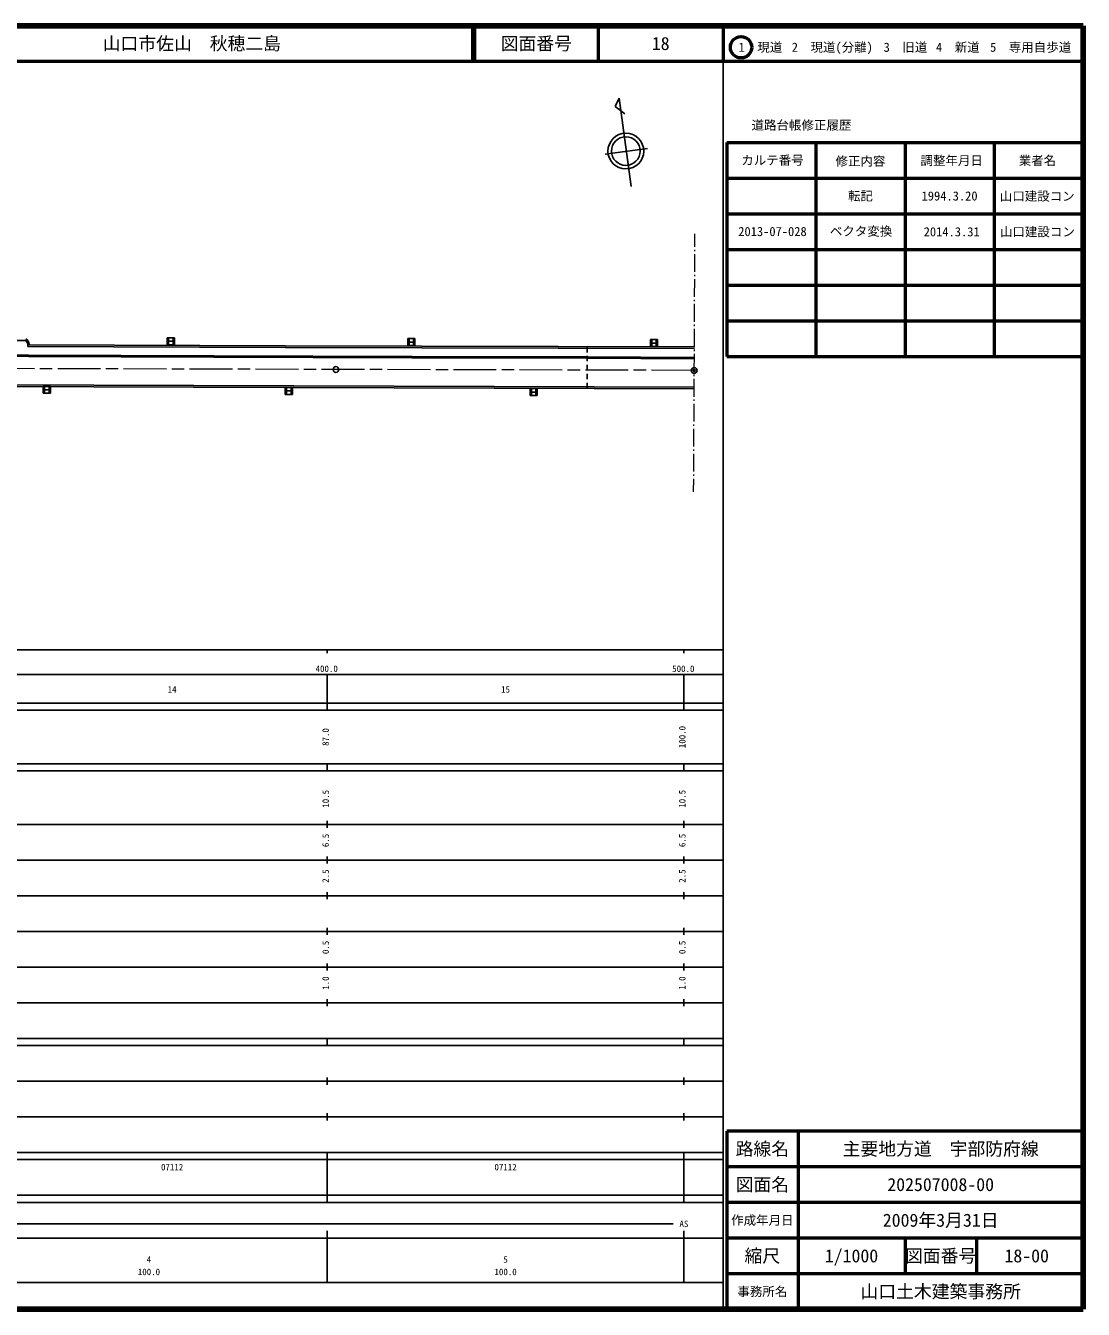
# Model space of a CAD drawing. Units: millimetres on the paper, with parts at other scales. Extents: x 40 to 680, y 20 to 380.
# Drawn here: x 383.4 to 680, y 20 to 380 of the extents above; entities that cross this region are included whole.
import ezdxf
from ezdxf.enums import TextEntityAlignment as Align

# ---------------------------------------------------------------- set-up
doc = ezdxf.new("R2010")
doc.units = ezdxf.units.MM
doc.header["$PDMODE"] = 32
doc.header["$PDSIZE"] = 0.5
doc.linetypes.add('CHAIN', pattern=[18.5, 12, -1.5, 3.5, -1.5])
for name, color, linetype, lineweight in [('M-BGD', 7, 'Continuous', 25), ('M-BMK', 2, 'CHAIN', 13), ('M-BMK-HTXT', 7, 'Continuous', 13), ('M-BMK-SRVR', 3, 'Continuous', 25), ('M-STR-STR1', 1, 'Continuous', 25), ('M-STR-STRC', 7, 'Continuous', 25), ('M-TTL', 2, 'Continuous', 140), ('M-TTL-BAND', 7, 'Continuous', 25), ('M-TTL-FRAM', 2, 'Continuous', 50), ('M-TTL-LINE', 7, 'Continuous', 50)]:
    doc.layers.add(name, color=color, linetype=linetype, lineweight=lineweight)
doc.layers.add('M-OTRS', color=6, linetype='Continuous')
doc.layers.add('M-TTL-TXT', color=7, linetype='Continuous')
doc.styles.add('ＭＳ ゴシック', font='')
doc.styles.get('ＭＳ ゴシック').set_extended_font_data('MS Gothic')

msp = doc.modelspace()

# ---------------------------------------------------------------- linework, layer by layer
at = {"layer": 'M-BGD'}
for p, q in [((549.828, 359.68), (548.725, 357.327)), ((548.725, 357.327), (551.413, 355.321)), ((553.169, 334.905), (549.828, 359.68)), ((545.914, 343.963), (557.76, 345.524)), ((540.846, 290.015), (540.856, 288.375)), ((540.861, 287.375), (540.87, 285.875)), ((540.876, 284.875), (540.885, 283.375)), ((540.891, 282.375), (540.9, 280.875)), ((540.906, 279.875), (540.916, 278.234))]:
    msp.add_line(p, q, dxfattribs=at)
for points in [[(68.864, 288.482), (121.926, 288.473), (131.629, 291.66), (146.828, 291.566), (156.888, 288.238), (281.846, 287.868), (340.025, 287.746), (384.269, 287.557), (436.159, 287.395), (491.787, 287.238), (540.866, 287.143), (570.923, 286.971)], [(68.864, 288.122), (121.984, 288.113), (131.685, 291.3), (146.769, 291.207), (156.829, 287.878), (281.845, 287.508), (340.024, 287.386), (384.267, 287.197), (436.158, 287.035), (491.786, 286.878), (540.865, 286.783), (570.921, 286.611)]]:
    msp.add_lwpolyline(points, dxfattribs=at)
for radius in [5.016, 4.013]:
    msp.add_circle((551.723, 344.825), radius, dxfattribs=at)
at = {"layer": 'M-BMK'}
msp.add_line((570.905, 283.309), (68.852, 284.653), dxfattribs=at)
at = {"layer": 'M-BMK-HTXT'}
for p, q in [((571.076, 317.948), (571.094, 321.622)), ((571.07, 316.748), (571.072, 317.148)), ((571.041, 310.948), (571.066, 315.948)), ((571.035, 309.748), (571.037, 310.148)), ((571.007, 303.948), (571.031, 308.948)), ((571.001, 302.748), (571.003, 303.148)), ((570.972, 296.948), (570.997, 301.948)), ((570.966, 295.748), (570.968, 296.148)), ((570.937, 289.949), (570.962, 294.948)), ((570.931, 288.749), (570.933, 289.149)), ((570.903, 282.949), (570.927, 287.949)), ((570.868, 275.949), (570.893, 280.949)), ((570.897, 281.749), (570.899, 282.149)), ((570.834, 268.949), (570.858, 273.949)), ((570.862, 274.749), (570.864, 275.149)), ((570.799, 261.949), (570.824, 266.949)), ((570.828, 267.749), (570.83, 268.149)), ((570.764, 254.949), (570.789, 259.949)), ((570.793, 260.749), (570.795, 261.149)), ((570.736, 249.275), (570.754, 252.949)), ((570.758, 253.749), (570.76, 254.149))]:
    msp.add_line(p, q, dxfattribs=at)
at = {"layer": 'M-BMK-SRVR'}
for centre in [(470.443, 283.578), (570.905, 283.309)]:
    msp.add_circle(centre, 0.8, dxfattribs=at)
at = {"layer": 'M-OTRS'}
msp.add_point((570.905, 283.309), dxfattribs=at)
at = {"layer": 'M-STR-STR1'}
for p, q in [((377.406, 291.69), (383.437, 291.69)), ((384.025, 290.523), (384.024, 290.055))]:
    msp.add_line(p, q, dxfattribs=at)
for points in [[(384.024, 290.055), (456.27, 289.727), (570.935, 289.451)], [(570.937, 289.918), (456.18, 290.185), (384.401, 290.46), (384.402, 290.661)], [(159.16, 280.173), (200.942, 279.934), (319.526, 279.676), (374.372, 279.304), (570.881, 278.582)], [(570.879, 278.134), (374.393, 278.791), (319.567, 279.08), (200.932, 279.384), (159.871, 279.629)]]:
    msp.add_lwpolyline(points, dxfattribs=at)
for centre, radius, start, end in [((382.757, 290.632), 1.646, 1.00752, 65.72291), ((382.701, 290.587), 1.326, 357.21797, 56.30982)]:
    msp.add_arc(centre, radius, start, end, dxfattribs=at)
at = {"layer": 'M-STR-STRC'}
for p, q in [((423.12, 290.487), (423.12, 292.487)), ((423.12, 292.487), (425.12, 292.487)), ((423.495, 292.237), (423.495, 290.737)), ((424.745, 292.237), (424.745, 290.737)), ((425.12, 292.487), (425.12, 290.487)), ((490.546, 290.285), (490.546, 292.285)), ((490.546, 292.285), (492.546, 292.285)), ((490.921, 292.035), (490.921, 290.535)), ((492.171, 292.035), (492.171, 290.535)), ((492.546, 292.285), (492.546, 290.285)), ((558.599, 290.001), (558.599, 292.001)), ((558.599, 292.001), (560.599, 292.001)), ((558.974, 291.751), (558.974, 290.251)), ((560.224, 291.751), (560.224, 290.251)), ((560.599, 292.001), (560.599, 290.001)), ((425.12, 290.487), (423.12, 290.487)), ((423.495, 291.487), (424.745, 291.487)), ((492.546, 290.285), (490.546, 290.285)), ((490.921, 291.285), (492.171, 291.285)), ((560.599, 290.001), (558.599, 290.001)), ((558.974, 291.001), (560.224, 291.001)), ((388.37, 276.907), (388.37, 278.907)), ((388.37, 278.907), (390.37, 278.907)), ((388.745, 278.657), (388.745, 277.157)), ((388.745, 277.907), (389.995, 277.907)), ((389.995, 278.657), (389.995, 277.157)), ((390.37, 278.907), (390.37, 276.907)), ((456.214, 276.562), (456.214, 278.562)), ((456.214, 278.562), (458.214, 278.562)), ((456.589, 278.312), (456.589, 276.812)), ((456.589, 277.562), (457.839, 277.562)), ((457.839, 278.312), (457.839, 276.812)), ((458.214, 278.562), (458.214, 276.562)), ((524.885, 276.262), (524.885, 278.262)), ((524.885, 278.262), (526.885, 278.262)), ((525.26, 278.012), (525.26, 276.512)), ((525.26, 277.262), (526.51, 277.262)), ((526.51, 278.012), (526.51, 276.512)), ((526.885, 278.262), (526.885, 276.262)), ((390.37, 276.907), (388.37, 276.907)), ((458.214, 276.562), (456.214, 276.562)), ((526.885, 276.262), (524.885, 276.262))]:
    msp.add_line(p, q, dxfattribs=at)
at = {"layer": 'M-TTL'}
for p, q in [((680, 380), (40, 380)), ((680, 20), (680, 380)), ((40, 20), (680, 20))]:
    msp.add_line(p, q, dxfattribs=at)
at = {"layer": 'M-TTL-BAND'}
for p, q in [((579, 20), (579, 370)), ((40, 205), (579, 205)), ((468, 205), (468, 204)), ((568, 205), (568, 204)), ((68, 198), (579, 198)), ((468, 188), (468, 198)), ((568, 188), (568, 198)), ((40, 190), (579, 190)), ((40, 188), (579, 188)), ((40, 173), (579, 173)), ((468, 171), (468, 173)), ((568, 171), (568, 173)), ((40, 171), (579, 171)), ((40, 156), (579, 156)), ((468, 155), (468, 157)), ((568, 155), (568, 157)), ((46, 146), (579, 146)), ((468, 145), (468, 147)), ((568, 145), (568, 147)), ((468, 135), (468, 137)), ((568, 135), (568, 137)), ((52, 136), (579, 136)), ((46, 126), (579, 126)), ((468, 125), (468, 127)), ((568, 125), (568, 127)), ((52, 116), (579, 116)), ((468, 115), (468, 117)), ((568, 115), (568, 117)), ((46, 106), (579, 106)), ((468, 105), (468, 107)), ((568, 105), (568, 107)), ((40, 96), (579, 96)), ((40, 94), (579, 94)), ((468, 94), (468, 96)), ((568, 94), (568, 96)), ((49, 84), (579, 84)), ((468, 83), (468, 85)), ((568, 83), (568, 85)), ((40, 74), (579, 74)), ((468, 73), (468, 75)), ((568, 73), (568, 75)), ((40, 64), (579, 64)), ((40, 62), (579, 62)), ((468, 62), (468, 64)), ((468, 52), (468, 62)), ((568, 62), (568, 64)), ((568, 52), (568, 62)), ((40, 52), (579, 52)), ((468, 50), (468, 52)), ((568, 50), (568, 52)), ((40, 50), (579, 50)), ((71, 44), (565, 44)), ((40, 40), (579, 40)), ((468, 27.5), (468, 42)), ((568, 27.5), (568, 42)), ((68, 27.5), (579, 27.5))]:
    msp.add_line(p, q, dxfattribs=at)
at = {"layer": 'M-TTL-FRAM'}
for p, q in [((580, 347.197), (580, 287.197)), ((580, 347.197), (680, 347.197)), ((580, 287.197), (680, 287.197)), ((680, 70), (580, 70)), ((580, 70), (580, 20))]:
    msp.add_line(p, q, dxfattribs=at)
at = {"layer": 'M-TTL-LINE'}
for p, q in [((508.747, 380), (508.747, 370)), ((509.247, 380), (509.247, 370)), ((543.997, 380), (543.997, 370)), ((579, 380), (579, 370)), ((40, 370), (680, 370)), ((605, 347.197), (605, 287.197)), ((630, 347.197), (630, 287.197)), ((655, 347.197), (655, 287.197)), ((580, 337.197), (680, 337.197)), ((580, 327.197), (680, 327.197)), ((580, 317.197), (680, 317.197)), ((580, 307.197), (680, 307.197)), ((580, 297.197), (680, 297.197)), ((600, 70), (600, 20)), ((680, 60), (580, 60)), ((680, 50), (580, 50)), ((680, 40), (580, 40)), ((630, 40), (630, 30)), ((650, 40), (650, 30)), ((680, 30), (580, 30))]:
    msp.add_line(p, q, dxfattribs=at)
msp.add_circle((584.031, 373.958), 3, dxfattribs=at)

# ---------------------------------------------------------------- texts
at = {"layer": 'M-TTL-BAND', "style": 'ＭＳ ゴシック'}
for s, p in [('400.0', (467.844, 198.195)), ('500.0', (567.844, 198.195)), ('14', (424.5, 192.405)), ('15', (518, 192.405)), ('07112', (424.5, 58.405)), ('07112', (518, 58.405)), ('AS', (568, 42.5)), ('4', (418, 32.523)), ('5', (518, 32.523)), ('100.0', (418, 29.033)), ('100.0', (518, 29.033))]:
    msp.add_text(s, height=1.833, dxfattribs=at).set_placement(p, align=Align.BOTTOM_CENTER)
for s, p in [('87.0', (469, 180.5)), ('100.0', (569, 180.5)), ('10.5', (469, 163.174)), ('10.5', (569, 163.174)), ('6.5', (469, 151.5)), ('6.5', (569, 151.5)), ('2.5', (469, 141.5)), ('2.5', (569, 141.5)), ('0.5', (469, 121.5)), ('0.5', (569, 121.5)), ('1.0', (469, 111.5)), ('1.0', (569, 111.5))]:
    msp.add_text(s, height=1.833, rotation=90, dxfattribs=at).set_placement(p, align=Align.BOTTOM_CENTER)
at = {"layer": 'M-TTL-TXT', "style": 'ＭＳ ゴシック'}
msp.add_text('山口市佐山\u3000秋穂二島', height=3.666, dxfattribs=at).set_placement((405.024, 375), align=Align.MIDDLE_LEFT)
for s, height, p in [('図面番号', 3.666, (526.622, 375)), ('18', 3.666, (561.497, 375)), ('1\u3000現道', 2.566, (589.448, 373.958)), ('2\u3000現道(分離)', 2.566, (609.619, 373.958)), ('3\u3000旧道', 2.566, (630.121, 373.958)), ('4\u3000新道', 2.566, (644.824, 373.958)), ('5\u3000専用自歩道', 2.566, (665.228, 373.958)), ('道路台帳修正履歴', 2.566, (600.968, 352.113)), ('カルテ番号', 2.566, (592.839, 342.277)), ('修正内容', 2.566, (617.509, 342.023)), ('調整年月日', 2.566, (643.089, 342.197)), ('業者名', 2.566, (667.134, 342.197)), ('転記', 2.566, (617.5, 332.245)), ('1994.3.20', 2.566, (642.5, 332.245)), ('山口建設コン', 2.566, (667.077, 332.189)), ('ベクタ変換', 2.566, (617.672, 322.359)), ('2013-07-028', 2.566, (592.839, 322.277)), ('2014.3.31', 2.566, (643.089, 322.197)), ('山口建設コン', 2.566, (667.134, 322.197)), ('路線名', 3.666, (590, 65)), ('主要地方道\u3000宇部防府線', 3.666, (640, 65)), ('図面名', 3.666, (590, 55)), ('202507008-00', 3.666, (640, 55)), ('2009年3月31日', 3.666, (640, 45)), ('作成年月日', 2.566, (590, 45)), ('縮尺', 3.666, (590, 35)), ('1/1000', 3.666, (615, 35)), ('図面番号', 3.666, (640, 35)), ('18-00', 3.666, (664.125, 35)), ('事務所名', 2.566, (590, 25)), ('山口土木建築事務所', 3.666, (640, 25))]:
    msp.add_text(s, height=height, dxfattribs=at).set_placement(p, align=Align.MIDDLE_CENTER)

doc.saveas('drawing.dxf')
